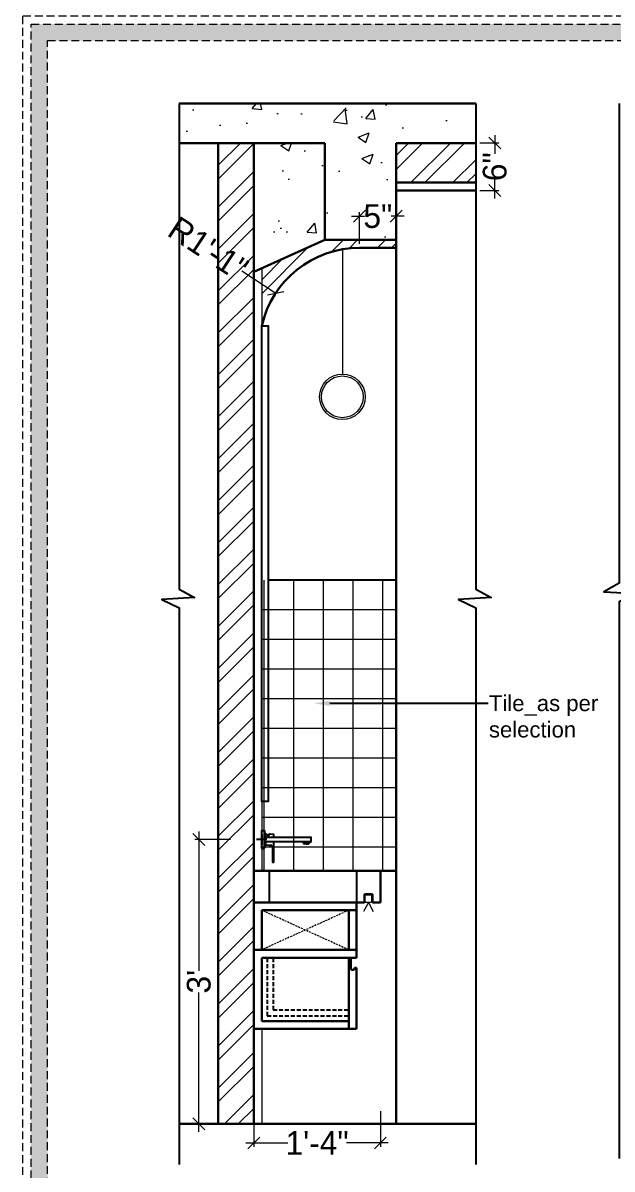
# Model space of a CAD drawing. Header units: millimetres. Extents: x 35877 to 3066687, y -650199 to -40525.
# Drawn here: x 149688.5 to 149763, y -179121 to -178976.1 of the extents above; entities that cross this region are included whole.
import ezdxf
from ezdxf import colors
from ezdxf.entities.mleader import LeaderData, LeaderLine
from ezdxf.lldxf.tags import DXFTag
from ezdxf.math import Vec2, Vec3

# ---------------------------------------------------------------- set-up
doc = ezdxf.new("R2010")
doc.units = ezdxf.units.MM
doc.header["$MEASUREMENT"] = 0
doc.header["$PDMODE"] = 35
for name, pattern in [('DASHED', [0.75, 0.5, -0.25]), ('DASHED2', [0.375, 0.25, -0.125]), ('DASHEDX2', [1.5, 1, -0.5])]:
    doc.linetypes.add(name, pattern=pattern)
doc.layers.get('Defpoints').update_dxf_attribs({"color": 220})
doc.layers.add('AR HATCH-7', color=7, linetype='Continuous')
doc.layers.add('str coll', color=6, linetype='Continuous')
for name, color, linetype, lineweight in [('dim05', 1, 'Continuous', 13), ('Dimension', 10, 'DASHEDX2', 20), ('FURNITURE', 32, 'Continuous', 9), ('furniture dimensions', 1, 'DASHED', 0), ('FURNITURE-1', 252, 'Continuous', 13), ('SECTION ( SLAB PLine )', 104, 'Continuous', 30), ('wall', 7, 'Continuous', 30), ('XX~SLAB ( BEAM )~ ( DIM )', 7, 'Continuous', 9)]:
    doc.layers.add(name, color=color, linetype=linetype, lineweight=lineweight)
doc.styles.add('century g', font='GOTHIC.TTF')
doc.styles.get("Standard").update_dxf_attribs({"font": 'arial.ttf', "height": 6})
tags = doc.linetypes.add('CENTER2', pattern=[28.575, 19.05, -3.175, 3.175, -3.175]).pattern_tags.tags
tags[10:11] = [DXFTag(74, 4), DXFTag(75, 0), DXFTag(340, '0'), DXFTag(46, 0.0), DXFTag(50, 0.0), DXFTag(44, 0.0), DXFTag(45, 0.0)]
tags[8:9] = [DXFTag(74, 4), DXFTag(75, 0), DXFTag(340, '0'), DXFTag(46, 0.0), DXFTag(50, 0.0), DXFTag(44, 0.0), DXFTag(45, 0.0)]
tags[6:7] = [DXFTag(74, 4), DXFTag(75, 0), DXFTag(340, '0'), DXFTag(46, 0.0), DXFTag(50, 0.0), DXFTag(44, 0.0), DXFTag(45, 0.0)]
tags[4:5] = [DXFTag(74, 4), DXFTag(75, 0), DXFTag(340, '0'), DXFTag(46, 0.0), DXFTag(50, 0.0), DXFTag(44, 0.0), DXFTag(45, 0.0)]
doc.dimstyles.new('Archana', dxfattribs={"dimtxt": 2, "dimasz": 0.75, "dimexe": 0.5, "dimexo": 0.5, "dimgap": 0, "dimtad": 0, "dimzin": 0, "dimdsep": 46, "dimlunit": 4, "dimtxsty": 'century g', "dimblk": 'OBLIQUE', "dimcen": 0, "dimdle": 1, "dimclrd": 256, "dimclre": 256, "dimclrt": 256, "dimadec": 0, "dimazin": 0, "dimtfac": 1, "dimtofl": 0, "dimtmove": 1, "dimatfit": 3, "dimfxl": 1, "dimfxlon": 1, "dimtolj": 1, "dimtzin": 0, "dimlwd": -1, "dimlwe": -1, "dimarcsym": 0})

# ---------------------------------------------------------------- blocks, each defined once
blk = doc.blocks.new('bn29-23')
at = {"linetype": 'Continuous'}
for p, q in [((0.486, 1.4133), (0.486, 1.4138)), ((0.486, 1.4138), (0.4955, 1.4138)), ((0.486, 1.4138), (0.486, 1.4138)), ((0.486, 1.4138), (0.4955, 1.4138)), ((0.486, 1.3463), (0.486, 1.4133)), ((0.496, 1.4133), (0.496, 1.3463)), ((0.496, 1.4133), (0.496, 1.4133)), ((0.496, 1.4028), (0.4991, 1.4028)), ((0.4996, 1.4023), (0.4996, 1.3888)), ((0.5077, 1.3888), (0.5155, 1.4013)), ((0.5104, 1.3932), (0.5104, 1.3939)), ((0.516, 1.4015), (0.531, 1.4002)), ((0.5314, 1.3997), (0.5314, 1.3888)), ((0.4965, 1.3883), (0.496, 1.3878)), ((0.496, 1.3718), (0.4965, 1.3713)), ((0.4991, 1.3568), (0.496, 1.3568)), ((0.4965, 1.3883), (0.4965, 1.3888)), ((0.4965, 1.3888), (0.6728, 1.3888)), ((0.4965, 1.3713), (0.4965, 1.3883)), ((0.4965, 1.3708), (0.4965, 1.3713)), ((0.6728, 1.3708), (0.4965, 1.3708)), ((0.4996, 1.3708), (0.4996, 1.3573)), ((0.5014, 1.3573), (0.5014, 1.3708)), ((0.5014, 1.3585), (0.5014, 1.3585)), ((0.5014, 1.3585), (0.5014, 1.3585)), ((0.5248, 1.3575), (0.5019, 1.3568)), ((0.5214, 1.3574), (0.5139, 1.3572)), ((0.5139, 1.3572), (0.5139, 1.3572)), ((0.5214, 1.3574), (0.5214, 1.3574)), ((0.5279, 1.2929), (0.5279, 1.3545)), ((0.5314, 1.3708), (0.5314, 1.2929)), ((0.6442, 1.3708), (0.6447, 1.3647)), ((0.6453, 1.3639), (0.6459, 1.3636)), ((0.6673, 1.3655), (0.6459, 1.3636)), ((0.6479, 1.3635), (0.6653, 1.365)), ((0.6606, 1.3679), (0.652, 1.3672)), ((0.6522, 1.3654), (0.652, 1.3672)), ((0.6606, 1.3679), (0.6607, 1.3661)), ((0.6673, 1.3655), (0.6678, 1.3659)), ((0.6682, 1.3668), (0.6679, 1.3708)), ((0.6733, 1.3713), (0.6733, 1.3883)), ((0.486, 1.3458), (0.486, 1.3463)), ((0.486, 1.3458), (0.4955, 1.3458)), ((0.5309, 1.2924), (0.5284, 1.2924))]:
    blk.add_line(p, q, dxfattribs=at)
at = {"linetype": 'CENTER2'}
for p, q in [((0.486, 1.3998), (0.486, 1.3598)), ((0.506, 1.3798), (0.466, 1.3798))]:
    blk.add_line(p, q, dxfattribs=at)
at = {"linetype": 'Continuous'}
for centre, radius, start, end in [((0.4955, 1.4133), 0.0005, 0, 90), ((0.4991, 1.4023), 0.0005, 0, 89.5), ((0.5004, 1.4013), 0.0008, 180, 253.5764), ((0.494, 1.3798), 0.0216, 40.6691, 73.5764), ((0.5159, 1.401), 0.0005, 85, 148.0008), ((0.5309, 1.3997), 0.0005, 58, 85), ((0.5309, 1.3997), 0.0005, 0, 58), ((0.4991, 1.3573), 0.0005, 270.5, 0), ((0.5004, 1.3583), 0.0008, 106.4236, 180), ((0.494, 1.3798), 0.0216, 286.4236, 289.8314), ((0.5019, 1.3573), 0.0005, 180.0008, 271.77), ((0.5249, 1.3545), 0.003, 359.9996, 37.4538), ((0.6457, 1.3648), 0.001, 185, 245), ((0.6478, 1.3641), 0.0006, 209.6243, 275), ((0.6563, 1.367), 0.00877, 333.341, 346.3922), ((0.6653, 1.3656), 0.0006, 275, 340.3757), ((0.6672, 1.3667), 0.001, 305, 5), ((0.6728, 1.3883), 0.0005, 0, 90), ((0.6728, 1.3713), 0.0005, 270, 0), ((0.4955, 1.3463), 0.0005, 270, 0), ((0.5284, 1.2929), 0.0005, 180, 270), ((0.5309, 1.2929), 0.0005, 270, 0)]:
    blk.add_arc(centre, radius, start, end, dxfattribs=at)
blk.add_ellipse((0.656, 1.3641), major_axis=(-0.00819, 0.00095), ratio=0.083881, start_param=1.11088, end_param=3.110964, dxfattribs=at)
for points, knots in [([(0.654, 1.3647), (0.6536, 1.3647), (0.6533, 1.3647), (0.6528, 1.3648), (0.6526, 1.3649), (0.6524, 1.365), (0.6524, 1.3651), (0.6523, 1.3652), (0.6522, 1.3653), (0.6522, 1.3654)], [0, 0, 0, 0, 0.5, 0.5, 0.75, 0.75, 0.875, 0.875, 1, 1, 1, 1]), ([(0.6591, 1.3651), (0.6583, 1.3649), (0.6574, 1.3648), (0.6557, 1.3646), (0.6548, 1.3646), (0.654, 1.3647)], [0, 0, 0, 0, 0.5, 0.5, 1, 1, 1, 1]), ([(0.6607, 1.3661), (0.6607, 1.366), (0.6607, 1.366), (0.6606, 1.3658), (0.6606, 1.3657), (0.6604, 1.3656), (0.6602, 1.3655), (0.6598, 1.3653), (0.6594, 1.3652), (0.6591, 1.3651)], [0, 0, 0, 0, 0.125, 0.125, 0.25, 0.25, 0.5, 0.5, 1, 1, 1, 1])]:
    blk.add_open_spline(points, degree=3, knots=knots, dxfattribs=at)
blk = doc.blocks.new('_Oblique')
at = {"layer": 'wall', "color": 0, "lineweight": -2}
blk.add_line((-0.5, -0.5), (0.5, 0.5), dxfattribs=at)
blk = doc.blocks.new('*D673')
at = {"layer": 'Defpoints', "color": 0, "linetype": 'Continuous', "lineweight": 0, "transparency": 16777216}
for p in [(149717.74, -179079.28), (149710.79, -179115.23), (149717.74, -179115.23)]:
    blk.add_point(p, dxfattribs=at)
at = {"layer": 'furniture dimensions', "color": 5, "linetype": 'Continuous', "transparency": 16777216}
for p, q in [((149710.79, -179078.28), (149710.79, -179095.89)), ((149710.79, -179116.23), (149710.79, -179098.62)), ((149714.79, -179115.23), (149710.29, -179115.23))]:
    blk.add_line(p, q, dxfattribs=at)
at = {"layer": 'furniture dimensions', "color": 5, "linetype": 'ByBlock', "transparency": 16777216}
blk.add_line((149714.79, -179079.28), (149710.29, -179079.28), dxfattribs=at)
at = {"layer": 'furniture dimensions', "color": 5, "linetype": 'Continuous', "transparency": 16777216, "xscale": 1.5, "yscale": 1.5, "zscale": 1.5}
for p, rotation in [((149710.79, -179079.28), 90), ((149710.79, -179115.23), 270)]:
    blk.add_blockref('_Oblique', p, dxfattribs=dict(at, rotation=rotation))
at = {"layer": 'furniture dimensions', "linetype": 'Continuous', "lineweight": 0, "transparency": 16777216, "insert": (149710.79, -179097.26), "char_height": 3, "attachment_point": 5, "rotation": 90, "style": 'century g'}
blk.add_mtext("\\A1;3'", dxfattribs=at)
blk = doc.blocks.new('*D674')
at = {"layer": 'Defpoints', "color": 0, "linetype": 'Continuous', "lineweight": 0, "transparency": 16777216}
for p in [(149733.74, -179087.23), (149717.74, -179103.23), (149717.74, -179117.65)]:
    blk.add_point(p, dxfattribs=at)
at = {"layer": 'furniture dimensions', "color": 5, "linetype": 'Continuous', "transparency": 16777216}
for p, q in [((149717.74, -179113.65), (149717.74, -179118.15)), ((149716.74, -179117.65), (149722.02, -179117.65)), ((149734.74, -179117.65), (149729.46, -179117.65))]:
    blk.add_line(p, q, dxfattribs=at)
at = {"layer": 'furniture dimensions', "color": 5, "linetype": 'ByBlock', "transparency": 16777216}
blk.add_line((149733.74, -179113.65), (149733.74, -179118.15), dxfattribs=at)
at = {"layer": 'furniture dimensions', "color": 5, "linetype": 'Continuous', "transparency": 16777216, "xscale": 1.5, "yscale": 1.5, "zscale": 1.5, "rotation": 180}
blk.add_blockref('_Oblique', (149717.74, -179117.65), dxfattribs=at)
at = {"layer": 'furniture dimensions', "color": 5, "linetype": 'Continuous', "transparency": 16777216, "xscale": 1.5, "yscale": 1.5, "zscale": 1.5}
blk.add_blockref('_Oblique', (149733.74, -179117.65), dxfattribs=at)
at = {"layer": 'furniture dimensions', "linetype": 'Continuous', "lineweight": 0, "transparency": 16777216, "insert": (149725.74, -179117.65), "char_height": 3, "attachment_point": 5, "style": 'century g'}
blk.add_mtext('\\A1;1\'-4"', dxfattribs=at)
blk = doc.blocks.new('*D670')
at = {"layer": 'Defpoints', "color": 0, "linetype": 'Continuous', "lineweight": 0, "transparency": 16777216}
for p in [(149720.51, -179010.2, 0.02), (149731.12, -179017.18, 0.02)]:
    blk.add_point(p, dxfattribs=at)
at = {"layer": 'furniture dimensions', "color": 5, "linetype": 'Continuous', "transparency": 16777216}
blk.add_line((149716.24, -179007.38), (149720.51, -179010.2), dxfattribs=at)
at = {"layer": 'furniture dimensions', "color": 5, "linetype": 'ByBlock', "transparency": 16777216}
blk.add_arc((149731.12, -179017.18), 12.7, 92.256, 148.8915, dxfattribs=at)
at = {"layer": 'furniture dimensions', "color": 5, "linetype": 'Continuous', "transparency": 16777216, "xscale": 1.5, "yscale": 1.5, "zscale": 1.5, "rotation": 326.6355880081124}
blk.add_blockref('_Oblique', (149720.51, -179010.2), dxfattribs=at)
at = {"layer": 'furniture dimensions', "linetype": 'Continuous', "lineweight": 0, "transparency": 16777216, "insert": (149711.98, -179004.58), "char_height": 3, "attachment_point": 5, "rotation": 326.6356, "style": 'century g'}
blk.add_mtext('\\A1;R1\'-1"', dxfattribs=at)
blk = doc.blocks.new('*D671')
at = {"layer": 'Defpoints', "color": 0, "linetype": 'Continuous', "lineweight": 0, "transparency": 16777216}
for p in [(149731.11, -179000.49), (149731.11, -179004.48, 0.03), (149735.74, -179004.48, 0.05)]:
    blk.add_point(p, dxfattribs=at)
at = {"layer": 'furniture dimensions', "color": 5, "linetype": 'Continuous', "transparency": 16777216}
for p, q in [((149731.11, -179003.98), (149731.11, -178999.99)), ((149730.11, -179000.49), (149731.75, -179000.49)), ((149736.74, -179000.49), (149735.09, -179000.49))]:
    blk.add_line(p, q, dxfattribs=at)
at = {"layer": 'furniture dimensions', "color": 5, "linetype": 'ByBlock', "transparency": 16777216}
blk.add_line((149735.74, -179003.98), (149735.74, -178999.99), dxfattribs=at)
at = {"layer": 'furniture dimensions', "color": 5, "linetype": 'Continuous', "transparency": 16777216, "xscale": 1.5, "yscale": 1.5, "zscale": 1.5, "rotation": 180}
blk.add_blockref('_Oblique', (149731.11, -179000.49), dxfattribs=at)
at = {"layer": 'furniture dimensions', "color": 5, "linetype": 'Continuous', "transparency": 16777216, "xscale": 1.5, "yscale": 1.5, "zscale": 1.5}
blk.add_blockref('_Oblique', (149735.74, -179000.49), dxfattribs=at)
at = {"layer": 'furniture dimensions', "linetype": 'Continuous', "lineweight": 0, "transparency": 16777216, "insert": (149733.42, -179000.49), "char_height": 3, "attachment_point": 5, "style": 'century g'}
blk.add_mtext('\\A1;5"', dxfattribs=at)
blk = doc.blocks.new('*D672')
at = {"layer": 'Defpoints', "color": 0, "linetype": 'Continuous', "lineweight": 0, "transparency": 16777216}
for p in [(149745.81, -178991.23, 0), (149745.81, -178997.23), (149748.21, -178997.23)]:
    blk.add_point(p, dxfattribs=at)
at = {"layer": 'furniture dimensions', "color": 5, "linetype": 'ByBlock', "transparency": 16777216}
blk.add_line((149746.31, -178991.23), (149748.71, -178991.23), dxfattribs=at)
at = {"layer": 'furniture dimensions', "color": 5, "linetype": 'Continuous', "transparency": 16777216}
for p, q in [((149748.21, -178990.23), (149748.21, -178992.62)), ((149746.31, -178997.23), (149748.71, -178997.23)), ((149748.21, -178998.23), (149748.21, -178995.85))]:
    blk.add_line(p, q, dxfattribs=at)
at = {"layer": 'furniture dimensions', "color": 5, "linetype": 'Continuous', "transparency": 16777216, "xscale": 1.5, "yscale": 1.5, "zscale": 1.5}
for p, rotation in [((149748.21, -178991.23), 90), ((149748.21, -178997.23), 270)]:
    blk.add_blockref('_Oblique', p, dxfattribs=dict(at, rotation=rotation))
at = {"layer": 'furniture dimensions', "linetype": 'Continuous', "lineweight": 0, "transparency": 16777216, "insert": (149748.21, -178994.23), "char_height": 3, "attachment_point": 5, "rotation": 90, "style": 'century g'}
blk.add_mtext('\\A1;6"', dxfattribs=at)

msp = doc.modelspace()

# ---------------------------------------------------------------- hatches: boundary and pattern name
at = {"layer": 'AR HATCH-7', "lineweight": 0, "true_color": 0x939598, "transparency": 33554687}
h = msp.add_hatch(dxfattribs=at)
h.set_pattern_fill('ANSI32', color=252, scale=10)
h.set_pattern_definition([(45, (2047.498, 1900.9317), (-2.65165043, 2.65165043), []), (45, (2049.2657, 1900.9317), (-2.65165043, 2.65165043), [])])
h.paths.add_polyline_path([(149713.2374, -178991.2324), (149717.7374, -178991.2324), (149717.7371, -179115.2324), (149713.2371, -179115.2324)])
at = {"layer": 'dim05', "lineweight": 0, "true_color": 0xd24014, "transparency": 33554559}
h = msp.add_hatch(dxfattribs=at)
h.set_pattern_fill('NET', color=22, scale=30)
h.set_pattern_definition([(0, (149850.3077, -179046.4808), (0, 3.75), []), (90, (149850.3077, -179046.4808), (-3.75, 2e-16), [])])
h.paths.add_polyline_path([(149718.7371, -179046.4808), (149735.7371, -179046.4808), (149735.7371, -179083.2324), (149718.7371, -179083.2324)])
at = {"layer": 'Dimension', "true_color": 0xd39e00, "transparency": 33554687}
h = msp.add_hatch(color=42, dxfattribs=at)
h.paths.add_polyline_path([(149689.5836, -179185.1486), (149986.4407, -179185.1486), (149986.4407, -178976.1982), (149689.5836, -178976.1982)])
h.paths.add_polyline_path([(149691.667, -179183.0652), (149984.3573, -179183.0652), (149984.3573, -178978.2816), (149691.667, -178978.2816)], flags=16)
at = {"layer": 'FURNITURE-1', "lineweight": 0, "true_color": 0xc7c8ca, "transparency": 33554687}
h = msp.add_hatch(dxfattribs=at)
h.set_pattern_fill('AR-CONC', color=9, scale=2)
h.set_pattern_definition([(50, (2047.498, 1880.193), (14.34520365, -1.2550427), [1.5, -16.5]), (355, (2047.498, 1880.193), (-2.7750267, 15.0438427), [1.2, -13.2]), (100.4514445, (2048.693, 1880.088), (11.5701769, 13.7887998), [1.2748038, -14.0228422]), (46.1842, (2047.498, 1884.193), (21.3448266, -3.3103856), [2.25, -24.75]), (96.635635, (2049.276, 1883.917), (18.693239, 19.482372), [1.9122068, -21.0342752]), (351.184164, (2047.498, 1884.193), (18.693239, 19.482372), [1.8, -19.8]), (21, (2049.498, 1883.193), (11.93814104, -8.0523778), [1.5, -16.5]), (326, (2049.498, 1883.193), (4.8663066, 14.5030009), [1.2, -13.2]), (71.451445, (2050.493, 1882.522), (16.8044475, 6.45062306), [1.2748038, -14.0228422]), (37.5, (2047.4977, 1880.193), (0.24319711, 6.65787708), [0, -13.04, 0, -13.4, 0, -13.25]), (7.5, (2047.498, 1880.193), (5.26139075, 7.88823424), [0, -7.64, 0, -12.74, 0, -5.05]), (327.5, (2043.0377, 1880.193), (10.67644872, -0.45109743), [0, -5, 0, -15.6, 0, -20.7]), (317.5, (2041.038, 1880.193), (11.6637234, 2.00209965), [0, -6.5, 0, -10.36, 0, -14.7])])
h.paths.add_polyline_path([(149708.3048, -178986.2324), (149745.8077, -178986.2324), (149745.8077, -178991.2324), (149708.3048, -178991.2324)])
h = msp.add_hatch(dxfattribs=at)
h.set_pattern_fill('AR-CONC', color=9, scale=2)
h.set_pattern_definition([(50, (1288.411, 125.849), (14.34520365, -1.2550427), [1.5, -16.5]), (355, (1288.411, 125.849), (-2.7750267, 15.0438427), [1.2, -13.2]), (100.4514445, (1289.606, 125.744), (11.5701769, 13.7887998), [1.2748038, -14.0228422]), (46.1842, (1288.41, 129.849), (21.3448266, -3.3103856), [2.25, -24.75]), (96.635635, (1290.19, 129.573), (18.693239, 19.482372), [1.9122068, -21.0342752]), (351.184164, (1288.41, 129.85), (18.693239, 19.482372), [1.8, -19.8]), (21, (1290.411, 128.849), (11.93814104, -8.0523778), [1.5, -16.5]), (326, (1290.411, 128.849), (4.8663066, 14.5030009), [1.2, -13.2]), (71.451445, (1291.406, 128.178), (16.8044475, 6.45062306), [1.2748038, -14.0228422]), (37.5, (1288.411, 125.849), (0.24319711, 6.65787708), [0, -13.04, 0, -13.4, 0, -13.25]), (7.5, (1288.411, 125.849), (5.26139075, 7.88823424), [0, -7.64, 0, -12.74, 0, -5.05]), (327.5, (1283.951, 125.849), (10.67644872, -0.45109743), [0, -5, 0, -15.6, 0, -20.7]), (317.5, (1281.951, 125.849), (11.6637234, 2.00209965), [0, -6.5, 0, -10.36, 0, -14.7])])
h.paths.add_polyline_path([(149717.7371, -178991.2324), (149726.7371, -178991.2324), (149726.7371, -179003.4838), (149717.7371, -179007.5087)])
h = msp.add_hatch(dxfattribs=at)
h.set_pattern_fill('AR-CONC', color=9, scale=2)
h.set_pattern_definition([(50, (1492.781, 135.533), (14.34520365, -1.2550427), [1.5, -16.5]), (355, (1492.781, 135.533), (-2.7750267, 15.0438427), [1.2, -13.2]), (100.4514445, (1493.977, 135.429), (11.5701769, 13.7887998), [1.2748038, -14.0228422]), (46.1842, (1492.781, 139.533), (21.3448266, -3.3103856), [2.25, -24.75]), (96.635635, (1494.56, 139.257), (18.693239, 19.482372), [1.9122068, -21.0342752]), (351.184164, (1492.781, 139.533), (18.693239, 19.482372), [1.8, -19.8]), (21, (1494.781, 138.533), (11.93814104, -8.0523778), [1.5, -16.5]), (326, (1494.781, 138.533), (4.8663066, 14.5030009), [1.2, -13.2]), (71.451445, (1495.776, 137.862), (16.8044475, 6.45062306), [1.2748038, -14.0228422]), (37.5, (1492.7814, 135.533), (0.24319711, 6.65787708), [0, -13.04, 0, -13.4, 0, -13.25]), (7.5, (1492.7814, 135.533), (5.26139075, 7.88823424), [0, -7.64, 0, -12.74, 0, -5.05]), (327.5, (1488.3214, 135.533), (10.67644872, -0.45109743), [0, -5, 0, -15.6, 0, -20.7]), (317.5, (1486.321, 135.533), (11.6637234, 2.00209965), [0, -6.5, 0, -10.36, 0, -14.7])])
h.paths.add_polyline_path([(149726.7371, -178991.2324), (149735.7371, -178991.2324), (149735.7371, -179003.4838), (149726.7371, -179003.4838)])
at = {"layer": 'FURNITURE-1', "lineweight": 0, "transparency": 33554572}
h = msp.add_hatch(dxfattribs=at)
h.set_pattern_fill('ANSI32', color=6, scale=10)
h.set_pattern_definition([(45, (1492.7814, 152.9115), (-2.65165043, 2.65165043), []), (45, (1494.549, 152.9115), (-2.65165043, 2.65165043), [])])
h.paths.add_polyline_path([(149735.7371, -178991.2324), (149745.8075, -178991.2324), (149745.8075, -178996.2322), (149735.7371, -178996.2322)])
h = msp.add_hatch(dxfattribs=at)
h.set_pattern_fill('ANSI32', color=6, scale=10)
h.set_pattern_definition([(45, (1439.6906, 159.438), (-2.65165043, 2.65165043), []), (45, (1441.4584, 159.438), (-2.65165043, 2.65165043), [])])
h.paths.add_polyline_path([(149726.7371, -179003.4838), (149735.7371, -179003.4838), (149735.7371, -179004.4838), (149731.1274, -179004.4838, 0.3502556), (149718.7371, -179014.3637), (149718.7371, -179007.0615)])

# ---------------------------------------------------------------- linework, layer by layer
at = {"layer": 'dim05', "color": 3, "lineweight": 0, "transparency": 33554687}
for q in [(149731.6226, -179088.3838, -0.1598), (149732.8409, -179088.3838, -0.1598)]:
    msp.add_line((149732.2318, -179087.2324, -0.1598), q, dxfattribs=at)
at = {"layer": 'dim05', "color": 3, "lineweight": 0, "transparency": 33554687, "elevation": -0.1598}
msp.add_lwpolyline([(149732.6392, -179087.2324), (149731.8243, -179087.2324), (149731.8243, -179086.2764), (149732.6392, -179086.2764)], close=True, dxfattribs=at)
at = {"layer": 'Dimension', "color": 42, "true_color": 0xd39e00, "transparency": 33554687, "elevation": -0.041}
for points in [[(149688.5419, -178975.1565), (149987.4824, -178975.1565), (149987.4824, -179186.1903), (149688.5419, -179186.1903)], [(149689.5836, -178976.1982), (149986.4407, -178976.1982), (149986.4407, -179185.1486), (149689.5836, -179185.1486)], [(149691.667, -178978.2816), (149984.3573, -178978.2816), (149984.3573, -179183.0652), (149691.667, -179183.0652)]]:
    msp.add_lwpolyline(points, close=True, dxfattribs=at)
at = {"layer": 'FURNITURE', "lineweight": 25, "transparency": 33554687}
msp.add_line((149735.7371, -179046.4808, -0.1598), (149719.5649, -179046.4808, -0.1598), dxfattribs=at)
at = {"layer": 'FURNITURE', "lineweight": 30, "transparency": 33554687}
for p, q in [((149733.7371, -179083.2324, -0.1598), (149717.7371, -179083.2324, -0.1598)), ((149733.7371, -179083.2324, -0.1598), (149733.7371, -179087.2324, -0.1598)), ((149733.7371, -179083.2324, -0.1598), (149735.7371, -179083.2324, -0.1442)), ((149732.7371, -179086.1997, -0.1598), (149731.7371, -179086.1997, -0.1598)), ((149731.7371, -179086.1997, -0.1598), (149731.7371, -179087.2324, -0.1598)), ((149732.7371, -179087.2324, -0.1598), (149732.7371, -179086.1997, -0.1598)), ((149731.7371, -179087.2324, -0.1598), (149717.7371, -179087.2324, -0.1598)), ((149717.7371, -179087.2324, -0.1598), (149717.7371, -179093.2324, -0.1598)), ((149718.7371, -179088.2324, -0.1598), (149718.7371, -179093.2324, -0.1598)), ((149718.7371, -179088.2324, -0.1598), (149730.7371, -179088.2324, -0.1598)), ((149729.7371, -179088.2324, -0.1598), (149729.7371, -179093.2324, -0.1598)), ((149730.7371, -179087.2324, -0.1598), (149730.7371, -179093.2324, -0.1598)), ((149733.7371, -179087.2324, -0.1598), (149732.7371, -179087.2324, -0.1598)), ((149730.7371, -179093.2324, -0.1598), (149717.7371, -179093.2324, -0.1598)), ((149717.7371, -179093.2324, -0.1598), (149717.7371, -179103.2324, -0.1598)), ((149730.7371, -179094.2324, -0.1598), (149718.7371, -179094.2324, -0.1598)), ((149718.7371, -179094.2324, -0.1598), (149718.7371, -179102.2324, -0.1598)), ((149729.7371, -179094.3077, -0.1598), (149729.7371, -179103.2324, -0.1598)), ((149730.7371, -179094.2324, -0.1598), (149730.7371, -179093.2324, -0.1598)), ((149730.7371, -179095.5266, -0.1598), (149730.7371, -179103.2324, -0.1598)), ((149730.7371, -179095.5266, -0.1598), (149730.7371, -179103.1049, -0.1598)), ((149729.7371, -179102.2324, -0.1598), (149718.7371, -179102.2324, -0.1598)), ((149730.7371, -179103.2324, -0.1598), (149717.7371, -179103.2324, -0.1598))]:
    msp.add_line(p, q, dxfattribs=at)
at = {"layer": 'FURNITURE', "color": 18, "lineweight": 0, "true_color": 0x000000, "transparency": 33554687}
for p, q in [((149717.7371, -179087.2324, -0.1598), (149730.7371, -179087.2324, -0.1598)), ((149718.7371, -179103.2324, -0.1598), (149718.7371, -179115.2324, -0.1598))]:
    msp.add_line(p, q, dxfattribs=at)
at = {"layer": 'FURNITURE', "linetype": 'DASHED', "lineweight": 25, "transparency": 33554687}
for p, q in [((149719.4248, -179094.3077, -0.1598), (149719.4248, -179101.5665, -0.1598)), ((149720.1748, -179094.3077, -0.1598), (149720.1748, -179100.8165, -0.1598)), ((149719.4248, -179101.5665, -0.1598), (149729.7371, -179101.5665, -0.1598)), ((149719.4248, -179101.5665, -0.1598), (149729.7371, -179101.5665, -0.1598)), ((149720.1748, -179100.8165, -0.1598), (149729.7371, -179100.8165, -0.1598))]:
    msp.add_line(p, q, dxfattribs=at)
at = {"layer": 'FURNITURE', "color": 252, "lineweight": 25, "true_color": 0x939598, "transparency": 33554687}
for points, elevation in [([(149708.3045, -178986.2324), (149708.3045, -179047.65), (149710.2268, -179048.7056), (149706.11, -179048.9556), (149708.3045, -179049.9791), (149708.3045, -179120.3769)], -0.0652), ([(149745.8075, -178986.2324), (149745.8075, -179047.65), (149747.7298, -179048.7056), (149743.6129, -179048.9556), (149745.8075, -179049.9791), (149745.8075, -179120.3769)], -0.155), ([(149763.9304, -178986.2324), (149763.9304, -179046.8985), (149762.0081, -179047.9541), (149766.125, -179048.2041), (149763.9304, -179049.2275), (149763.9304, -179119.6254)], -0.155)]:
    msp.add_lwpolyline(points, dxfattribs=dict(at, elevation=elevation))
at = {"layer": 'FURNITURE', "color": 5, "lineweight": 25, "transparency": 33554687, "elevation": -0.1598}
msp.add_lwpolyline([(149718.7371, -179014.3637), (149719.5649, -179014.3637), (149719.5649, -179074.4808), (149718.7371, -179074.4808)], close=True, dxfattribs=at)
at = {"layer": 'FURNITURE', "lineweight": 30, "transparency": 33554687, "elevation": -0.1598}
for points in [[(149729.9871, -179095.5266), (149729.9871, -179094.3077), (149729.7371, -179094.3077), (149729.7371, -179095.7766)], [(149730.4871, -179095.5266), (149730.7371, -179095.5266)]]:
    msp.add_lwpolyline(points, dxfattribs=at)
at = {"layer": 'FURNITURE', "lineweight": 30, "transparency": 33554687}
msp.add_arc((149730.2371, -179095.5266, -0.1598), 0.25, 180, 0, dxfattribs=at)
at = {"layer": 'furniture dimensions', "color": 18, "linetype": 'Continuous', "lineweight": 0, "true_color": 0x000000, "transparency": 33554687}
msp.add_line((149728.9366, -179004.6728, -0.1372), (149728.9366, -179020.4355, -0.1372), dxfattribs=at)
msp.add_circle((149728.9366, -179023.3205, -0.1372), 2.885, dxfattribs=at)
at = {"layer": 'furniture dimensions', "color": 3, "linetype": 'Continuous', "lineweight": 0, "transparency": 33554687}
msp.add_circle((149728.9366, -179023.3205, -0.1372), 2.635, dxfattribs=at)
at = {"layer": 'FURNITURE-1', "color": 18, "linetype": 'DASHED2', "lineweight": 0, "true_color": 0x000000, "transparency": 33554687}
for p, q in [((149729.7371, -179088.2324, -0.1598), (149718.7371, -179093.2324, -0.1598)), ((149729.7371, -179093.2324, -0.1598), (149718.7371, -179088.2324, -0.1598))]:
    msp.add_line(p, q, dxfattribs=at)
at = {"layer": 'FURNITURE-1', "color": 18, "linetype": 'ByBlock', "lineweight": 25, "true_color": 0x000000, "transparency": 33554687, "elevation": -0.1598}
msp.add_lwpolyline([(149730.7371, -179087.2324), (149719.7371, -179087.2324), (149719.7371, -179083.2324), (149730.7371, -179083.2324)], close=True, dxfattribs=at)
at = {"layer": 'SECTION ( SLAB PLine )', "color": 1, "transparency": 33554687}
for p, q in [((149745.8075, -178986.2324, -0.0944), (149708.3045, -178986.2324, -0.0046)), ((149726.7371, -178991.2324, -0.0488), (149708.3045, -178991.2324, -0.005)), ((149745.8075, -178991.2324, -0.0942), (149735.7371, -178991.2324, -0.0702)), ((149726.7371, -179003.4838, -0.1372), (149717.7371, -179007.5087, -0.1372)), ((149745.8075, -179115.2324, -0.1547), (149708.3045, -179115.2324, -0.0633)), ((149745.8075, -179115.2324, -0.1547), (149708.3045, -179115.2324, -0.0633))]:
    msp.add_line(p, q, dxfattribs=at)
at = {"layer": 'SECTION ( SLAB PLine )', "color": 18, "lineweight": 0, "true_color": 0x000000, "transparency": 33554687}
msp.add_line((149718.7371, -179007.0615, -0.1598), (149718.7371, -179083.2324, -0.1598), dxfattribs=at)
at = {"layer": 'SECTION ( SLAB PLine )', "color": 1, "transparency": 33554687, "elevation": -0.1372}
msp.add_lwpolyline([(149735.7371, -178991.2324), (149735.7371, -179003.4838), (149726.7371, -179003.4838), (149726.7371, -178991.2324)], dxfattribs=at)
at = {"layer": 'str coll', "lineweight": 30, "transparency": 33554687}
for p, q in [((149735.7371, -178996.2322, -0.1598), (149745.8075, -178996.2322, -0.1598)), ((149735.7371, -178997.2322, -0.1598), (149745.8075, -178997.2322, -0.1598)), ((149731.1107, -179004.4838, -0.1316), (149735.7371, -179004.4838, -0.1057)), ((149735.7371, -179004.4838, -0.1057), (149735.7371, -179003.4838, -0.1372))]:
    msp.add_line(p, q, dxfattribs=at)
msp.add_arc((149731.119, -179017.1826, -0.1372), 12.6988, 90, 167.174601, dxfattribs=at)
at = {"layer": 'XX~SLAB ( BEAM )~ ( DIM )', "lineweight": 30, "transparency": 33554687}
for p, q in [((149740.2371, -178991.2324, -0.0992), (149735.7371, -178991.2324, -0.0992)), ((149735.7371, -178991.2324, -0.0992), (149735.7371, -179115.2324, -0.1598)), ((149735.7371, -179115.2324, -0.1598), (149740.2371, -179115.2324, -0.1598))]:
    msp.add_line(p, q, dxfattribs=at)
at = {"layer": 'XX~SLAB ( BEAM )~ ( DIM )', "lineweight": 30, "transparency": 33554687, "elevation": -0.1598}
msp.add_lwpolyline([(149717.7371, -178991.2324), (149713.2371, -178991.2324), (149713.2371, -179115.2324), (149717.7371, -179115.2324)], close=True, dxfattribs=at)

# ---------------------------------------------------------------- block references
at = {"transparency": 33554687, "xscale": 33.27171550812007, "yscale": 33.27171550812007, "zscale": 33.27171550812007}
msp.add_blockref('bn29-23', (149702.5678, -179125.1877, -0.1598), dxfattribs=at)

# ---------------------------------------------------------------- dimensions: what is measured, and where the dimension line sits
at = {"layer": 'furniture dimensions', "color": 5, "linetype": 'Continuous', "lineweight": 0, "transparency": 33554687}
for base, p1, p2, angle, picture, middle in [((149748.2093, -178997.2322, -0.1598), (149745.8075, -178991.2324, -0.155), (149745.8075, -178997.2322, -0.1598), 90, '*D672', (149748.2093, -178994.2323, -0.1598)), ((149731.1107, -179000.4872, -0.1598), (149735.7371, -179004.4838, -0.1057), (149731.1107, -179004.4838, -0.1316), 180, '*D671', (149733.4239, -179000.4872, -0.1598)), ((149710.7878, -179115.2324, -0.1598), (149717.7371, -179079.2798, -0.1598), (149717.7371, -179115.2324, -0.1598), 90, '*D673', (149710.7878, -179097.2561, -0.1598)), ((149717.7371, -179117.6467, -0.1598), (149733.7371, -179087.2324, -0.1598), (149717.7371, -179103.2324, -0.1598), 180, '*D674', (149725.7371, -179117.6467, -0.1598))]:
    dim = msp.add_linear_dim(base=base, p1=p1, p2=p2, angle=angle, dimstyle='Archana', override={"dimtxt": 3, "dimasz": 1.5, "dimdec": 0, "dimclrd": 5, "dimclre": 5, "dimfxl": 4}, dxfattribs=at)
    dim.commit()
    dim.dimension.update_dxf_attribs({"geometry": picture, "text_midpoint": middle})
dim = msp.add_radius_dim(center=(149731.119, -179017.1826, -0.1372), mpoint=(149720.5131, -179010.1988, -0.1372), dimstyle='Archana', override={"dimtxt": 3, "dimasz": 1.5, "dimdec": 0, "dimclrd": 5, "dimclre": 5, "dimfxl": 4}, dxfattribs=at)
dim.commit()
dim.dimension.update_dxf_attribs({"geometry": '*D670', "text_midpoint": (149711.9832, -179004.5819, -0.1598), "dimtype": 164})

# ---------------------------------------------------------------- leaders
at = {"layer": 'dim05', "color": 1, "lineweight": 0, "transparency": 33554687}
ml = msp.add_multileader_mtext('Standard', dxfattribs=at)
ml.set_content('Tile_as per selection', color=1)
ml.set_leader_properties(color=5)
ml.build(insert=Vec2(0, 0))
ml.multileader.update_dxf_attribs({"text_right_attachment_type": 6, "dogleg_length": 0.36, "arrow_head_size": 2})
ctx = ml.context
ctx.base_point, ctx.char_height, ctx.arrow_head_size, ctx.landing_gap_size, ctx.plane_origin = Vec3(149747.3781, -179062.0694, -0.155), 2, 2, 0.09, Vec3(149734.4891, -179062.0694, -0.155)
ctx.right_attachment = 6
notes = []
notes.append((ctx, [(0, (1, 1, 0), (149747.0181, -179062.0694, -0.155), (1, 0), 0.36, [(0, [(149725.3497, -179062.0694, -0.155)], 0, [])])]))
ctx.mtext.insert, ctx.mtext.width, ctx.mtext.flow_direction = Vec3(149747.4681, -179061.0531, -0.155), 14.682128, 5
for ctx, leaders in notes:
    for number, flags, end, landing, length, lines in leaders:
        leader = LeaderData()
        leader.index, (leader.has_last_leader_line, leader.has_dogleg_vector, leader.attachment_direction) = number, flags
        leader.last_leader_point, leader.dogleg_vector, leader.dogleg_length = Vec3(end), Vec3(landing), length
        for number, points, colour, breaks in lines:
            line = LeaderLine()
            line.index, line.vertices, line.color, line.breaks = number, Vec3.list(points), colors.encode_raw_color(colour), breaks
            leader.lines.append(line)
        ctx.leaders.append(leader)

doc.saveas('drawing.dxf')
